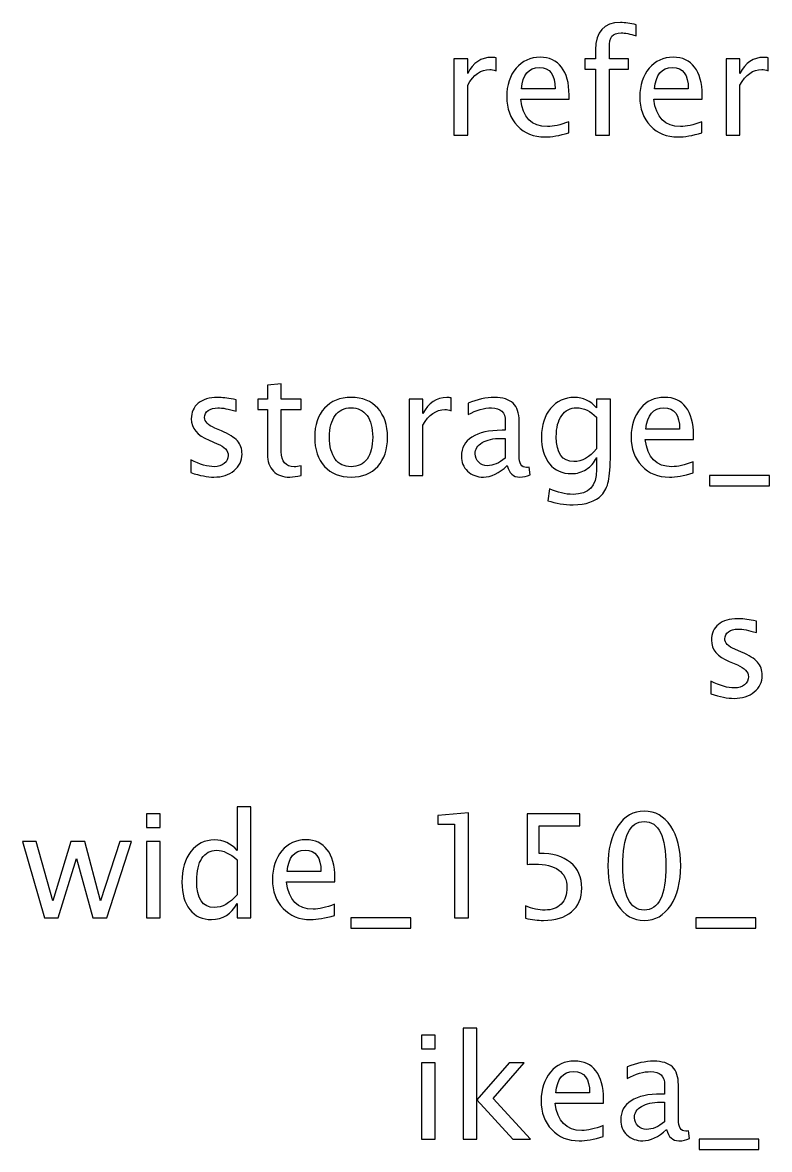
# Model space of a CAD drawing. Header units: centimetres. Extents: x -70 to 51, y -60 to 73.
# Drawn here: x -58.16 to -44.98, y 14.78 to 34.66 of the extents above; entities that cross this region are included whole.
import ezdxf

# ---------------------------------------------------------------- set-up
doc = ezdxf.new("R2010")
doc.units = ezdxf.units.CM
doc.header["$MEASUREMENT"] = 0
doc.layers.add('Layer 1', color=7, linetype='Continuous')

msp = doc.modelspace()

# ---------------------------------------------------------------- linework, layer by layer
at = {"layer": 'Layer 1'}
for points, knots in [([(-48.04799, 32.67044), (-48.04799, 32.67044), (-48.04799, 33.83376), (-48.04799, 33.83376), (-48.04799, 33.83376), (-48.04799, 33.83376), (-48.23891, 33.83376), (-48.23891, 33.83376), (-48.23891, 33.83376), (-48.23891, 33.83376), (-48.23891, 34.01664), (-48.23891, 34.01664), (-48.23891, 34.01664), (-48.23891, 34.01664), (-48.04799, 34.01664), (-48.04799, 34.01664), (-48.04799, 34.01664), (-48.04799, 34.01664), (-48.04799, 34.17793), (-48.04799, 34.17793), (-48.04799, 34.17793), (-48.04799, 34.49882), (-47.90152, 34.65926), (-47.60857, 34.65926), (-47.60857, 34.65926), (-47.52644, 34.65926), (-47.43331, 34.64571), (-47.32917, 34.61862), (-47.32917, 34.61862), (-47.32917, 34.61862), (-47.32917, 34.42304), (-47.32917, 34.42304), (-47.32917, 34.42304), (-47.43966, 34.4586), (-47.52814, 34.47638), (-47.5946, 34.47638), (-47.5946, 34.47638), (-47.67546, 34.47638), (-47.73049, 34.45733), (-47.7597, 34.41881), (-47.7597, 34.41881), (-47.78933, 34.38028), (-47.80415, 34.30874), (-47.80415, 34.20418), (-47.80415, 34.20418), (-47.80415, 34.20418), (-47.80415, 34.01664), (-47.80415, 34.01664), (-47.80415, 34.01664), (-47.80415, 34.01664), (-47.46591, 34.01664), (-47.46591, 34.01664), (-47.46591, 34.01664), (-47.46591, 34.01664), (-47.46591, 33.83376), (-47.46591, 33.83376), (-47.46591, 33.83376), (-47.46591, 33.83376), (-47.80415, 33.83376), (-47.80415, 33.83376), (-47.80415, 33.83376), (-47.80415, 33.83376), (-47.80415, 32.67044), (-47.80415, 32.67044), (-47.80415, 32.67044), (-47.80415, 32.67044), (-48.04799, 32.67044), (-48.04799, 32.67044)], [0, 0, 0, 0, 0.05555556, 0.05555556, 0.05555556, 0.05555556, 0.11111111, 0.11111111, 0.11111111, 0.11111111, 0.16666667, 0.16666667, 0.16666667, 0.16666667, 0.22222222, 0.22222222, 0.22222222, 0.22222222, 0.27777778, 0.27777778, 0.27777778, 0.27777778, 0.33333333, 0.33333333, 0.33333333, 0.33333333, 0.38888889, 0.38888889, 0.38888889, 0.38888889, 0.44444444, 0.44444444, 0.44444444, 0.44444444, 0.5, 0.5, 0.5, 0.5, 0.55555556, 0.55555556, 0.55555556, 0.55555556, 0.61111111, 0.61111111, 0.61111111, 0.61111111, 0.66666667, 0.66666667, 0.66666667, 0.66666667, 0.72222222, 0.72222222, 0.72222222, 0.72222222, 0.77777778, 0.77777778, 0.77777778, 0.77777778, 0.83333333, 0.83333333, 0.83333333, 0.83333333, 0.88888889, 0.88888889, 0.88888889, 0.88888889, 1, 1, 1, 1]), ([(-50.54819, 32.67044), (-50.54819, 32.67044), (-50.54819, 34.01664), (-50.54819, 34.01664), (-50.54819, 34.01664), (-50.54819, 34.01664), (-50.30435, 34.01664), (-50.30435, 34.01664), (-50.30435, 34.01664), (-50.30435, 34.01664), (-50.30435, 33.76222), (-50.30435, 33.76222), (-50.30435, 33.76222), (-50.20741, 33.9506), (-50.06686, 34.04458), (-49.88229, 34.04458), (-49.88229, 34.04458), (-49.85731, 34.04458), (-49.83106, 34.04246), (-49.80397, 34.03823), (-49.80397, 34.03823), (-49.80397, 34.03823), (-49.80397, 33.81005), (-49.80397, 33.81005), (-49.80397, 33.81005), (-49.8463, 33.82402), (-49.88356, 33.83122), (-49.91573, 33.83122), (-49.91573, 33.83122), (-50.07067, 33.83122), (-50.20021, 33.73978), (-50.30435, 33.55648), (-50.30435, 33.55648), (-50.30435, 33.55648), (-50.30435, 32.67044), (-50.30435, 32.67044), (-50.30435, 32.67044), (-50.30435, 32.67044), (-50.54819, 32.67044), (-50.54819, 32.67044)], [0, 0, 0, 0, 0.09090909, 0.09090909, 0.09090909, 0.09090909, 0.18181818, 0.18181818, 0.18181818, 0.18181818, 0.27272727, 0.27272727, 0.27272727, 0.27272727, 0.36363636, 0.36363636, 0.36363636, 0.36363636, 0.45454545, 0.45454545, 0.45454545, 0.45454545, 0.54545455, 0.54545455, 0.54545455, 0.54545455, 0.63636364, 0.63636364, 0.63636364, 0.63636364, 0.72727273, 0.72727273, 0.72727273, 0.72727273, 0.81818182, 0.81818182, 0.81818182, 0.81818182, 1, 1, 1, 1]), ([(-48.52085, 32.71362), (-48.68468, 32.66451), (-48.8248, 32.63996), (-48.94164, 32.63996), (-48.94164, 32.63996), (-49.14103, 32.63996), (-49.30317, 32.706), (-49.42805, 32.83766), (-49.42805, 32.83766), (-49.55294, 32.96931), (-49.61559, 33.13992), (-49.61559, 33.34989), (-49.61559, 33.34989), (-49.61559, 33.55351), (-49.56056, 33.72073), (-49.45007, 33.85154), (-49.45007, 33.85154), (-49.33958, 33.98193), (-49.19818, 34.04712), (-49.02589, 34.04712), (-49.02589, 34.04712), (-48.8629, 34.04712), (-48.73675, 33.98912), (-48.64785, 33.87313), (-48.64785, 33.87313), (-48.55895, 33.75714), (-48.5145, 33.59288), (-48.5145, 33.37995), (-48.5145, 33.37995), (-48.5145, 33.37995), (-48.51577, 33.30544), (-48.51577, 33.30544), (-48.51577, 33.30544), (-48.51577, 33.30544), (-49.36667, 33.30544), (-49.36667, 33.30544), (-49.36667, 33.30544), (-49.33111, 32.98371), (-49.17405, 32.82284), (-48.89592, 32.82284), (-48.89592, 32.82284), (-48.7939, 32.82284), (-48.66902, 32.85163), (-48.52085, 32.9092), (-48.52085, 32.9092), (-48.52085, 32.9092), (-48.52085, 32.71362), (-48.52085, 32.71362)], [0, 0, 0, 0, 0.07692308, 0.07692308, 0.07692308, 0.07692308, 0.15384615, 0.15384615, 0.15384615, 0.15384615, 0.23076923, 0.23076923, 0.23076923, 0.23076923, 0.30769231, 0.30769231, 0.30769231, 0.30769231, 0.38461538, 0.38461538, 0.38461538, 0.38461538, 0.46153846, 0.46153846, 0.46153846, 0.46153846, 0.53846154, 0.53846154, 0.53846154, 0.53846154, 0.61538462, 0.61538462, 0.61538462, 0.61538462, 0.69230769, 0.69230769, 0.69230769, 0.69230769, 0.76923077, 0.76923077, 0.76923077, 0.76923077, 0.84615385, 0.84615385, 0.84615385, 0.84615385, 1, 1, 1, 1]), ([(-46.17178, 32.71362), (-46.33561, 32.66451), (-46.47573, 32.63996), (-46.59257, 32.63996), (-46.59257, 32.63996), (-46.79196, 32.63996), (-46.9541, 32.706), (-47.07898, 32.83766), (-47.07898, 32.83766), (-47.20387, 32.96931), (-47.26652, 33.13992), (-47.26652, 33.34989), (-47.26652, 33.34989), (-47.26652, 33.55351), (-47.21149, 33.72073), (-47.101, 33.85154), (-47.101, 33.85154), (-46.99051, 33.98193), (-46.84911, 34.04712), (-46.67682, 34.04712), (-46.67682, 34.04712), (-46.51383, 34.04712), (-46.38768, 33.98912), (-46.29878, 33.87313), (-46.29878, 33.87313), (-46.20988, 33.75714), (-46.16543, 33.59288), (-46.16543, 33.37995), (-46.16543, 33.37995), (-46.16543, 33.37995), (-46.1667, 33.30544), (-46.1667, 33.30544), (-46.1667, 33.30544), (-46.1667, 33.30544), (-47.0176, 33.30544), (-47.0176, 33.30544), (-47.0176, 33.30544), (-46.98204, 32.98371), (-46.82498, 32.82284), (-46.54685, 32.82284), (-46.54685, 32.82284), (-46.44483, 32.82284), (-46.31995, 32.85163), (-46.17178, 32.9092), (-46.17178, 32.9092), (-46.17178, 32.9092), (-46.17178, 32.71362), (-46.17178, 32.71362)], [0, 0, 0, 0, 0.07692308, 0.07692308, 0.07692308, 0.07692308, 0.15384615, 0.15384615, 0.15384615, 0.15384615, 0.23076923, 0.23076923, 0.23076923, 0.23076923, 0.30769231, 0.30769231, 0.30769231, 0.30769231, 0.38461538, 0.38461538, 0.38461538, 0.38461538, 0.46153846, 0.46153846, 0.46153846, 0.46153846, 0.53846154, 0.53846154, 0.53846154, 0.53846154, 0.61538462, 0.61538462, 0.61538462, 0.61538462, 0.69230769, 0.69230769, 0.69230769, 0.69230769, 0.76923077, 0.76923077, 0.76923077, 0.76923077, 0.84615385, 0.84615385, 0.84615385, 0.84615385, 1, 1, 1, 1]), ([(-45.74464, 32.67044), (-45.74464, 32.67044), (-45.74464, 34.01664), (-45.74464, 34.01664), (-45.74464, 34.01664), (-45.74464, 34.01664), (-45.5008, 34.01664), (-45.5008, 34.01664), (-45.5008, 34.01664), (-45.5008, 34.01664), (-45.5008, 33.76222), (-45.5008, 33.76222), (-45.5008, 33.76222), (-45.40386, 33.9506), (-45.26331, 34.04458), (-45.07874, 34.04458), (-45.07874, 34.04458), (-45.05376, 34.04458), (-45.02751, 34.04246), (-45.00042, 34.03823), (-45.00042, 34.03823), (-45.00042, 34.03823), (-45.00042, 33.81005), (-45.00042, 33.81005), (-45.00042, 33.81005), (-45.04275, 33.82402), (-45.08001, 33.83122), (-45.11218, 33.83122), (-45.11218, 33.83122), (-45.26712, 33.83122), (-45.39666, 33.73978), (-45.5008, 33.55648), (-45.5008, 33.55648), (-45.5008, 33.55648), (-45.5008, 32.67044), (-45.5008, 32.67044), (-45.5008, 32.67044), (-45.5008, 32.67044), (-45.74464, 32.67044), (-45.74464, 32.67044)], [0, 0, 0, 0, 0.09090909, 0.09090909, 0.09090909, 0.09090909, 0.18181818, 0.18181818, 0.18181818, 0.18181818, 0.27272727, 0.27272727, 0.27272727, 0.27272727, 0.36363636, 0.36363636, 0.36363636, 0.36363636, 0.45454545, 0.45454545, 0.45454545, 0.45454545, 0.54545455, 0.54545455, 0.54545455, 0.54545455, 0.63636364, 0.63636364, 0.63636364, 0.63636364, 0.72727273, 0.72727273, 0.72727273, 0.72727273, 0.81818182, 0.81818182, 0.81818182, 0.81818182, 1, 1, 1, 1]), ([(-49.35397, 33.48832), (-49.35397, 33.48832), (-48.75961, 33.48832), (-48.75961, 33.48832), (-48.75961, 33.48832), (-48.75961, 33.73893), (-48.85317, 33.86424), (-49.03986, 33.86424), (-49.03986, 33.86424), (-49.22782, 33.86424), (-49.33238, 33.73893), (-49.35397, 33.48832)], [0, 0, 0, 0, 0.25, 0.25, 0.25, 0.25, 0.5, 0.5, 0.5, 0.5, 1, 1, 1, 1]), ([(-47.0049, 33.48832), (-47.0049, 33.48832), (-46.41054, 33.48832), (-46.41054, 33.48832), (-46.41054, 33.48832), (-46.41054, 33.73893), (-46.5041, 33.86424), (-46.69079, 33.86424), (-46.69079, 33.86424), (-46.87875, 33.86424), (-46.98331, 33.73893), (-47.0049, 33.48832)], [0, 0, 0, 0, 0.25, 0.25, 0.25, 0.25, 0.5, 0.5, 0.5, 0.5, 1, 1, 1, 1]), ([(-53.24614, 26.67086), (-53.32149, 26.65012), (-53.38711, 26.63996), (-53.44257, 26.63996), (-53.44257, 26.63996), (-53.56703, 26.63996), (-53.66397, 26.67552), (-53.7334, 26.74664), (-53.7334, 26.74664), (-53.80325, 26.81776), (-53.83796, 26.9164), (-53.83796, 27.04297), (-53.83796, 27.04297), (-53.83796, 27.04297), (-53.83796, 27.83376), (-53.83796, 27.83376), (-53.83796, 27.83376), (-53.83796, 27.83376), (-54.00645, 27.83376), (-54.00645, 27.83376), (-54.00645, 27.83376), (-54.00645, 27.83376), (-54.00645, 28.01664), (-54.00645, 28.01664), (-54.00645, 28.01664), (-54.00645, 28.01664), (-53.83796, 28.01664), (-53.83796, 28.01664), (-53.83796, 28.01664), (-53.83796, 28.01664), (-53.83796, 28.26006), (-53.83796, 28.26006), (-53.83796, 28.26006), (-53.83796, 28.26006), (-53.59412, 28.28334), (-53.59412, 28.28334), (-53.59412, 28.28334), (-53.59412, 28.28334), (-53.59412, 28.01664), (-53.59412, 28.01664), (-53.59412, 28.01664), (-53.59412, 28.01664), (-53.24106, 28.01664), (-53.24106, 28.01664), (-53.24106, 28.01664), (-53.24106, 28.01664), (-53.24106, 27.83376), (-53.24106, 27.83376), (-53.24106, 27.83376), (-53.24106, 27.83376), (-53.59412, 27.83376), (-53.59412, 27.83376), (-53.59412, 27.83376), (-53.59412, 27.83376), (-53.59412, 27.087), (-53.59412, 27.087), (-53.59412, 27.087), (-53.59412, 26.91089), (-53.5175, 26.82284), (-53.36467, 26.82284), (-53.36467, 26.82284), (-53.33208, 26.82284), (-53.29271, 26.82834), (-53.24614, 26.83893), (-53.24614, 26.83893), (-53.24614, 26.83893), (-53.24614, 26.67086), (-53.24614, 26.67086)], [0, 0, 0, 0, 0.05555556, 0.05555556, 0.05555556, 0.05555556, 0.11111111, 0.11111111, 0.11111111, 0.11111111, 0.16666667, 0.16666667, 0.16666667, 0.16666667, 0.22222222, 0.22222222, 0.22222222, 0.22222222, 0.27777778, 0.27777778, 0.27777778, 0.27777778, 0.33333333, 0.33333333, 0.33333333, 0.33333333, 0.38888889, 0.38888889, 0.38888889, 0.38888889, 0.44444444, 0.44444444, 0.44444444, 0.44444444, 0.5, 0.5, 0.5, 0.5, 0.55555556, 0.55555556, 0.55555556, 0.55555556, 0.61111111, 0.61111111, 0.61111111, 0.61111111, 0.66666667, 0.66666667, 0.66666667, 0.66666667, 0.72222222, 0.72222222, 0.72222222, 0.72222222, 0.77777778, 0.77777778, 0.77777778, 0.77777778, 0.83333333, 0.83333333, 0.83333333, 0.83333333, 0.88888889, 0.88888889, 0.88888889, 0.88888889, 1, 1, 1, 1]), ([(-55.19136, 26.7187), (-55.19136, 26.7187), (-55.19136, 26.94222), (-55.19136, 26.94222), (-55.19136, 26.94222), (-55.03176, 26.86263), (-54.89333, 26.82284), (-54.77522, 26.82284), (-54.77522, 26.82284), (-54.70495, 26.82284), (-54.64653, 26.84189), (-54.60039, 26.87999), (-54.60039, 26.87999), (-54.55424, 26.91767), (-54.53096, 26.96508), (-54.53096, 27.02223), (-54.53096, 27.02223), (-54.53096, 27.10563), (-54.59573, 27.17463), (-54.72527, 27.22924), (-54.72527, 27.22924), (-54.72527, 27.22924), (-54.86793, 27.28978), (-54.86793, 27.28978), (-54.86793, 27.28978), (-55.07833, 27.37698), (-55.18374, 27.50314), (-55.18374, 27.66697), (-55.18374, 27.66697), (-55.18374, 27.78423), (-55.14225, 27.87652), (-55.05928, 27.94383), (-55.05928, 27.94383), (-54.97631, 28.01114), (-54.86243, 28.04458), (-54.71807, 28.04458), (-54.71807, 28.04458), (-54.64314, 28.04458), (-54.55001, 28.03442), (-54.43952, 28.01368), (-54.43952, 28.01368), (-54.43952, 28.01368), (-54.38872, 28.00394), (-54.38872, 28.00394), (-54.38872, 28.00394), (-54.38872, 28.00394), (-54.38872, 27.80074), (-54.38872, 27.80074), (-54.38872, 27.80074), (-54.52461, 27.84138), (-54.63298, 27.8617), (-54.71384, 27.8617), (-54.71384, 27.8617), (-54.78496, 27.8617), (-54.84126, 27.84604), (-54.88402, 27.81513), (-54.88402, 27.81513), (-54.92635, 27.78423), (-54.94752, 27.74274), (-54.94752, 27.69067), (-54.94752, 27.69067), (-54.94752, 27.61744), (-54.88825, 27.55521), (-54.7693, 27.50483), (-54.7693, 27.50483), (-54.7693, 27.50483), (-54.65203, 27.4553), (-54.65203, 27.4553), (-54.65203, 27.4553), (-54.51911, 27.39942), (-54.42513, 27.34015), (-54.37009, 27.27792), (-54.37009, 27.27792), (-54.31464, 27.21569), (-54.28712, 27.1378), (-54.28712, 27.04467), (-54.28712, 27.04467), (-54.28712, 26.92656), (-54.33369, 26.82961), (-54.42724, 26.75384), (-54.42724, 26.75384), (-54.52038, 26.67806), (-54.63976, 26.63996), (-54.78496, 26.63996), (-54.78496, 26.63996), (-54.89672, 26.63996), (-55.03176, 26.66621), (-55.19136, 26.7187)], [0, 0, 0, 0, 0.04347826, 0.04347826, 0.04347826, 0.04347826, 0.08695652, 0.08695652, 0.08695652, 0.08695652, 0.13043478, 0.13043478, 0.13043478, 0.13043478, 0.17391304, 0.17391304, 0.17391304, 0.17391304, 0.2173913, 0.2173913, 0.2173913, 0.2173913, 0.26086957, 0.26086957, 0.26086957, 0.26086957, 0.30434783, 0.30434783, 0.30434783, 0.30434783, 0.34782609, 0.34782609, 0.34782609, 0.34782609, 0.39130435, 0.39130435, 0.39130435, 0.39130435, 0.43478261, 0.43478261, 0.43478261, 0.43478261, 0.47826087, 0.47826087, 0.47826087, 0.47826087, 0.52173913, 0.52173913, 0.52173913, 0.52173913, 0.56521739, 0.56521739, 0.56521739, 0.56521739, 0.60869565, 0.60869565, 0.60869565, 0.60869565, 0.65217391, 0.65217391, 0.65217391, 0.65217391, 0.69565217, 0.69565217, 0.69565217, 0.69565217, 0.73913043, 0.73913043, 0.73913043, 0.73913043, 0.7826087, 0.7826087, 0.7826087, 0.7826087, 0.82608696, 0.82608696, 0.82608696, 0.82608696, 0.86956522, 0.86956522, 0.86956522, 0.86956522, 0.91304348, 0.91304348, 0.91304348, 0.91304348, 1, 1, 1, 1]), ([(-52.36222, 26.63996), (-52.55992, 26.63996), (-52.71655, 26.70304), (-52.8317, 26.82919), (-52.8317, 26.82919), (-52.94727, 26.95534), (-53.00484, 27.12679), (-53.00484, 27.34312), (-53.00484, 27.34312), (-53.00484, 27.55902), (-52.94727, 27.73004), (-52.8317, 27.85577), (-52.8317, 27.85577), (-52.71655, 27.9815), (-52.55992, 28.04458), (-52.36222, 28.04458), (-52.36222, 28.04458), (-52.16452, 28.04458), (-52.00789, 27.9815), (-51.89274, 27.85577), (-51.89274, 27.85577), (-51.77717, 27.73004), (-51.7196, 27.55902), (-51.7196, 27.34312), (-51.7196, 27.34312), (-51.7196, 27.12679), (-51.77717, 26.95534), (-51.89274, 26.82919), (-51.89274, 26.82919), (-52.00789, 26.70304), (-52.16452, 26.63996), (-52.36222, 26.63996)], [0, 0, 0, 0, 0.11111111, 0.11111111, 0.11111111, 0.11111111, 0.22222222, 0.22222222, 0.22222222, 0.22222222, 0.33333333, 0.33333333, 0.33333333, 0.33333333, 0.44444444, 0.44444444, 0.44444444, 0.44444444, 0.55555556, 0.55555556, 0.55555556, 0.55555556, 0.66666667, 0.66666667, 0.66666667, 0.66666667, 0.77777778, 0.77777778, 0.77777778, 0.77777778, 1, 1, 1, 1]), ([(-51.33775, 26.67044), (-51.33775, 26.67044), (-51.33775, 28.01664), (-51.33775, 28.01664), (-51.33775, 28.01664), (-51.33775, 28.01664), (-51.09391, 28.01664), (-51.09391, 28.01664), (-51.09391, 28.01664), (-51.09391, 28.01664), (-51.09391, 27.76222), (-51.09391, 27.76222), (-51.09391, 27.76222), (-50.99697, 27.9506), (-50.85642, 28.04458), (-50.67185, 28.04458), (-50.67185, 28.04458), (-50.64687, 28.04458), (-50.62062, 28.04246), (-50.59353, 28.03823), (-50.59353, 28.03823), (-50.59353, 28.03823), (-50.59353, 27.81005), (-50.59353, 27.81005), (-50.59353, 27.81005), (-50.63586, 27.82402), (-50.67312, 27.83122), (-50.70529, 27.83122), (-50.70529, 27.83122), (-50.86023, 27.83122), (-50.98977, 27.73978), (-51.09391, 27.55648), (-51.09391, 27.55648), (-51.09391, 27.55648), (-51.09391, 26.67044), (-51.09391, 26.67044), (-51.09391, 26.67044), (-51.09391, 26.67044), (-51.33775, 26.67044), (-51.33775, 26.67044)], [0, 0, 0, 0, 0.09090909, 0.09090909, 0.09090909, 0.09090909, 0.18181818, 0.18181818, 0.18181818, 0.18181818, 0.27272727, 0.27272727, 0.27272727, 0.27272727, 0.36363636, 0.36363636, 0.36363636, 0.36363636, 0.45454545, 0.45454545, 0.45454545, 0.45454545, 0.54545455, 0.54545455, 0.54545455, 0.54545455, 0.63636364, 0.63636364, 0.63636364, 0.63636364, 0.72727273, 0.72727273, 0.72727273, 0.72727273, 0.81818182, 0.81818182, 0.81818182, 0.81818182, 1, 1, 1, 1]), ([(-49.60463, 26.84189), (-49.7511, 26.70727), (-49.89207, 26.63996), (-50.02754, 26.63996), (-50.02754, 26.63996), (-50.13887, 26.63996), (-50.23158, 26.67467), (-50.30482, 26.74452), (-50.30482, 26.74452), (-50.37848, 26.81437), (-50.41531, 26.90243), (-50.41531, 27.00868), (-50.41531, 27.00868), (-50.41531, 27.15558), (-50.3535, 27.26861), (-50.22989, 27.34735), (-50.22989, 27.34735), (-50.10628, 27.42609), (-49.9289, 27.46546), (-49.69776, 27.46546), (-49.69776, 27.46546), (-49.69776, 27.46546), (-49.64061, 27.46546), (-49.64061, 27.46546), (-49.64061, 27.46546), (-49.64061, 27.46546), (-49.64061, 27.6276), (-49.64061, 27.6276), (-49.64061, 27.6276), (-49.64061, 27.78381), (-49.72189, 27.8617), (-49.88487, 27.8617), (-49.88487, 27.8617), (-50.01103, 27.8617), (-50.14903, 27.82191), (-50.29847, 27.74232), (-50.29847, 27.74232), (-50.29847, 27.74232), (-50.29847, 27.94298), (-50.29847, 27.94298), (-50.29847, 27.94298), (-50.13422, 28.01071), (-49.97928, 28.04458), (-49.83407, 28.04458), (-49.83407, 28.04458), (-49.68464, 28.04458), (-49.57415, 28.01071), (-49.50345, 27.94256), (-49.50345, 27.94256), (-49.43233, 27.8744), (-49.39677, 27.76941), (-49.39677, 27.6276), (-49.39677, 27.6276), (-49.39677, 27.6276), (-49.39677, 27.01927), (-49.39677, 27.01927), (-49.39677, 27.01927), (-49.39677, 26.87999), (-49.35401, 26.81014), (-49.26808, 26.81014), (-49.26808, 26.81014), (-49.25749, 26.81014), (-49.24183, 26.81183), (-49.22109, 26.81522), (-49.22109, 26.81522), (-49.22109, 26.81522), (-49.20373, 26.67975), (-49.20373, 26.67975), (-49.20373, 26.67975), (-49.25919, 26.65308), (-49.32015, 26.63996), (-49.38703, 26.63996), (-49.38703, 26.63996), (-49.50091, 26.63996), (-49.5733, 26.70727), (-49.60463, 26.84189)], [0, 0, 0, 0, 0.05, 0.05, 0.05, 0.05, 0.1, 0.1, 0.1, 0.1, 0.15, 0.15, 0.15, 0.15, 0.2, 0.2, 0.2, 0.2, 0.25, 0.25, 0.25, 0.25, 0.3, 0.3, 0.3, 0.3, 0.35, 0.35, 0.35, 0.35, 0.4, 0.4, 0.4, 0.4, 0.45, 0.45, 0.45, 0.45, 0.5, 0.5, 0.5, 0.5, 0.55, 0.55, 0.55, 0.55, 0.6, 0.6, 0.6, 0.6, 0.65, 0.65, 0.65, 0.65, 0.7, 0.7, 0.7, 0.7, 0.75, 0.75, 0.75, 0.75, 0.8, 0.8, 0.8, 0.8, 0.85, 0.85, 0.85, 0.85, 0.9, 0.9, 0.9, 0.9, 1, 1, 1, 1]), ([(-48.89089, 26.2234), (-48.89089, 26.2234), (-48.8621, 26.43422), (-48.8621, 26.43422), (-48.8621, 26.43422), (-48.72071, 26.36818), (-48.58059, 26.33516), (-48.44216, 26.33516), (-48.44216, 26.33516), (-48.16741, 26.33516), (-48.02983, 26.48079), (-48.02983, 26.77162), (-48.02983, 26.77162), (-48.02983, 26.77162), (-48.02983, 26.98328), (-48.02983, 26.98328), (-48.02983, 26.98328), (-48.07216, 26.89396), (-48.13228, 26.82496), (-48.21059, 26.77543), (-48.21059, 26.77543), (-48.28891, 26.7259), (-48.37612, 26.70092), (-48.47221, 26.70092), (-48.47221, 26.70092), (-48.6352, 26.70092), (-48.76431, 26.75934), (-48.85956, 26.87618), (-48.85956, 26.87618), (-48.95481, 26.99302), (-49.00265, 27.15135), (-49.00265, 27.35116), (-49.00265, 27.35116), (-49.00265, 27.55563), (-48.94846, 27.72242), (-48.84009, 27.85154), (-48.84009, 27.85154), (-48.73129, 27.98023), (-48.59117, 28.04458), (-48.41887, 28.04458), (-48.41887, 28.04458), (-48.26817, 28.04458), (-48.1382, 27.98362), (-48.02983, 27.86128), (-48.02983, 27.86128), (-48.02983, 27.86128), (-48.02983, 28.01664), (-48.02983, 28.01664), (-48.02983, 28.01664), (-48.02983, 28.01664), (-47.78599, 28.01664), (-47.78599, 28.01664), (-47.78599, 28.01664), (-47.78599, 28.01664), (-47.78599, 27.03789), (-47.78599, 27.03789), (-47.78599, 27.03789), (-47.78599, 26.8275), (-47.797, 26.67171), (-47.81901, 26.57053), (-47.81901, 26.57053), (-47.8406, 26.46936), (-47.88209, 26.38638), (-47.9422, 26.32204), (-47.9422, 26.32204), (-48.04888, 26.20901), (-48.21567, 26.15228), (-48.44216, 26.15228), (-48.44216, 26.15228), (-48.59752, 26.15228), (-48.74696, 26.17599), (-48.89089, 26.2234)], [0, 0, 0, 0, 0.05263158, 0.05263158, 0.05263158, 0.05263158, 0.10526316, 0.10526316, 0.10526316, 0.10526316, 0.15789474, 0.15789474, 0.15789474, 0.15789474, 0.21052632, 0.21052632, 0.21052632, 0.21052632, 0.26315789, 0.26315789, 0.26315789, 0.26315789, 0.31578947, 0.31578947, 0.31578947, 0.31578947, 0.36842105, 0.36842105, 0.36842105, 0.36842105, 0.42105263, 0.42105263, 0.42105263, 0.42105263, 0.47368421, 0.47368421, 0.47368421, 0.47368421, 0.52631579, 0.52631579, 0.52631579, 0.52631579, 0.57894737, 0.57894737, 0.57894737, 0.57894737, 0.63157895, 0.63157895, 0.63157895, 0.63157895, 0.68421053, 0.68421053, 0.68421053, 0.68421053, 0.73684211, 0.73684211, 0.73684211, 0.73684211, 0.78947368, 0.78947368, 0.78947368, 0.78947368, 0.84210526, 0.84210526, 0.84210526, 0.84210526, 0.89473684, 0.89473684, 0.89473684, 0.89473684, 1, 1, 1, 1]), ([(-46.32422, 26.71362), (-46.48805, 26.66451), (-46.62817, 26.63996), (-46.74501, 26.63996), (-46.74501, 26.63996), (-46.9444, 26.63996), (-47.10654, 26.706), (-47.23142, 26.83766), (-47.23142, 26.83766), (-47.35631, 26.96931), (-47.41896, 27.13992), (-47.41896, 27.34989), (-47.41896, 27.34989), (-47.41896, 27.55351), (-47.36393, 27.72073), (-47.25344, 27.85154), (-47.25344, 27.85154), (-47.14295, 27.98193), (-47.00155, 28.04712), (-46.82926, 28.04712), (-46.82926, 28.04712), (-46.66627, 28.04712), (-46.54012, 27.98912), (-46.45122, 27.87313), (-46.45122, 27.87313), (-46.36232, 27.75714), (-46.31787, 27.59288), (-46.31787, 27.37995), (-46.31787, 27.37995), (-46.31787, 27.37995), (-46.31914, 27.30544), (-46.31914, 27.30544), (-46.31914, 27.30544), (-46.31914, 27.30544), (-47.17004, 27.30544), (-47.17004, 27.30544), (-47.17004, 27.30544), (-47.13448, 26.98371), (-46.97742, 26.82284), (-46.69929, 26.82284), (-46.69929, 26.82284), (-46.59727, 26.82284), (-46.47239, 26.85163), (-46.32422, 26.9092), (-46.32422, 26.9092), (-46.32422, 26.9092), (-46.32422, 26.71362), (-46.32422, 26.71362)], [0, 0, 0, 0, 0.07692308, 0.07692308, 0.07692308, 0.07692308, 0.15384615, 0.15384615, 0.15384615, 0.15384615, 0.23076923, 0.23076923, 0.23076923, 0.23076923, 0.30769231, 0.30769231, 0.30769231, 0.30769231, 0.38461538, 0.38461538, 0.38461538, 0.38461538, 0.46153846, 0.46153846, 0.46153846, 0.46153846, 0.53846154, 0.53846154, 0.53846154, 0.53846154, 0.61538462, 0.61538462, 0.61538462, 0.61538462, 0.69230769, 0.69230769, 0.69230769, 0.69230769, 0.76923077, 0.76923077, 0.76923077, 0.76923077, 0.84615385, 0.84615385, 0.84615385, 0.84615385, 1, 1, 1, 1]), ([(-52.36264, 26.82284), (-52.24199, 26.82284), (-52.14801, 26.86814), (-52.08113, 26.95915), (-52.08113, 26.95915), (-52.01466, 27.04975), (-51.98122, 27.17802), (-51.98122, 27.34312), (-51.98122, 27.34312), (-51.98122, 27.50779), (-52.01466, 27.63564), (-52.08113, 27.72623), (-52.08113, 27.72623), (-52.14801, 27.8164), (-52.24199, 27.8617), (-52.36264, 27.8617), (-52.36264, 27.8617), (-52.48372, 27.8617), (-52.5777, 27.8164), (-52.64374, 27.72623), (-52.64374, 27.72623), (-52.7102, 27.63564), (-52.74322, 27.50779), (-52.74322, 27.34312), (-52.74322, 27.34312), (-52.74322, 27.17802), (-52.7102, 27.04975), (-52.64374, 26.95915), (-52.64374, 26.95915), (-52.5777, 26.86814), (-52.48372, 26.82284), (-52.36264, 26.82284)], [0, 0, 0, 0, 0.11111111, 0.11111111, 0.11111111, 0.11111111, 0.22222222, 0.22222222, 0.22222222, 0.22222222, 0.33333333, 0.33333333, 0.33333333, 0.33333333, 0.44444444, 0.44444444, 0.44444444, 0.44444444, 0.55555556, 0.55555556, 0.55555556, 0.55555556, 0.66666667, 0.66666667, 0.66666667, 0.66666667, 0.77777778, 0.77777778, 0.77777778, 0.77777778, 1, 1, 1, 1]), ([(-48.02983, 27.13611), (-48.02983, 27.13611), (-48.02983, 27.69448), (-48.02983, 27.69448), (-48.02983, 27.69448), (-48.13736, 27.80582), (-48.25462, 27.8617), (-48.3812, 27.8617), (-48.3812, 27.8617), (-48.4938, 27.8617), (-48.58186, 27.81683), (-48.64536, 27.72666), (-48.64536, 27.72666), (-48.70928, 27.63691), (-48.74103, 27.51203), (-48.74103, 27.35285), (-48.74103, 27.35285), (-48.74103, 27.06033), (-48.63731, 26.91428), (-48.42946, 26.91428), (-48.42946, 26.91428), (-48.28806, 26.91428), (-48.15471, 26.98836), (-48.02983, 27.13611)], [0, 0, 0, 0, 0.14285714, 0.14285714, 0.14285714, 0.14285714, 0.28571429, 0.28571429, 0.28571429, 0.28571429, 0.42857143, 0.42857143, 0.42857143, 0.42857143, 0.57142857, 0.57142857, 0.57142857, 0.57142857, 0.71428571, 0.71428571, 0.71428571, 0.71428571, 1, 1, 1, 1]), ([(-47.15734, 27.48832), (-47.15734, 27.48832), (-46.56298, 27.48832), (-46.56298, 27.48832), (-46.56298, 27.48832), (-46.56298, 27.73893), (-46.65654, 27.86424), (-46.84323, 27.86424), (-46.84323, 27.86424), (-47.03119, 27.86424), (-47.13575, 27.73893), (-47.15734, 27.48832)], [0, 0, 0, 0, 0.25, 0.25, 0.25, 0.25, 0.5, 0.5, 0.5, 0.5, 1, 1, 1, 1]), ([(-49.64061, 26.97482), (-49.64061, 26.97482), (-49.64061, 27.32068), (-49.64061, 27.32068), (-49.64061, 27.32068), (-49.64061, 27.32068), (-49.71893, 27.32322), (-49.71893, 27.32322), (-49.71893, 27.32322), (-49.85439, 27.32322), (-49.96361, 27.29824), (-50.04701, 27.24829), (-50.04701, 27.24829), (-50.12998, 27.19791), (-50.17147, 27.13145), (-50.17147, 27.04848), (-50.17147, 27.04848), (-50.17147, 26.99048), (-50.15073, 26.94137), (-50.10966, 26.90116), (-50.10966, 26.90116), (-50.06818, 26.86094), (-50.0178, 26.84062), (-49.95811, 26.84062), (-49.95811, 26.84062), (-49.85651, 26.84062), (-49.75068, 26.88549), (-49.64061, 26.97482)], [0, 0, 0, 0, 0.125, 0.125, 0.125, 0.125, 0.25, 0.25, 0.25, 0.25, 0.375, 0.375, 0.375, 0.375, 0.5, 0.5, 0.5, 0.5, 0.625, 0.625, 0.625, 0.625, 0.75, 0.75, 0.75, 0.75, 1, 1, 1, 1]), ([(-46.03424, 26.48756), (-46.03424, 26.48756), (-46.03424, 26.67044), (-46.03424, 26.67044), (-46.03424, 26.67044), (-46.03424, 26.67044), (-44.9776, 26.67044), (-44.9776, 26.67044), (-44.9776, 26.67044), (-44.9776, 26.67044), (-44.9776, 26.48756), (-44.9776, 26.48756), (-44.9776, 26.48756), (-44.9776, 26.48756), (-46.03424, 26.48756), (-46.03424, 26.48756)], [0, 0, 0, 0, 0.2, 0.2, 0.2, 0.2, 0.4, 0.4, 0.4, 0.4, 0.6, 0.6, 0.6, 0.6, 1, 1, 1, 1]), ([(-46.01011, 22.81557), (-46.01011, 22.81557), (-46.01011, 23.03909), (-46.01011, 23.03909), (-46.01011, 23.03909), (-45.85051, 22.9595), (-45.71208, 22.91971), (-45.59397, 22.91971), (-45.59397, 22.91971), (-45.5237, 22.91971), (-45.46528, 22.93876), (-45.41914, 22.97686), (-45.41914, 22.97686), (-45.37299, 23.01454), (-45.34971, 23.06195), (-45.34971, 23.1191), (-45.34971, 23.1191), (-45.34971, 23.2025), (-45.41448, 23.2715), (-45.54402, 23.32611), (-45.54402, 23.32611), (-45.54402, 23.32611), (-45.68668, 23.38665), (-45.68668, 23.38665), (-45.68668, 23.38665), (-45.89708, 23.47385), (-46.00249, 23.60001), (-46.00249, 23.76384), (-46.00249, 23.76384), (-46.00249, 23.8811), (-45.961, 23.97339), (-45.87803, 24.0407), (-45.87803, 24.0407), (-45.79506, 24.10801), (-45.68118, 24.14145), (-45.53682, 24.14145), (-45.53682, 24.14145), (-45.46189, 24.14145), (-45.36876, 24.13129), (-45.25827, 24.11055), (-45.25827, 24.11055), (-45.25827, 24.11055), (-45.20747, 24.10081), (-45.20747, 24.10081), (-45.20747, 24.10081), (-45.20747, 24.10081), (-45.20747, 23.89761), (-45.20747, 23.89761), (-45.20747, 23.89761), (-45.34336, 23.93825), (-45.45173, 23.95857), (-45.53259, 23.95857), (-45.53259, 23.95857), (-45.60371, 23.95857), (-45.66001, 23.94291), (-45.70277, 23.912), (-45.70277, 23.912), (-45.7451, 23.8811), (-45.76627, 23.83961), (-45.76627, 23.78754), (-45.76627, 23.78754), (-45.76627, 23.71431), (-45.707, 23.65208), (-45.58805, 23.6017), (-45.58805, 23.6017), (-45.58805, 23.6017), (-45.47078, 23.55217), (-45.47078, 23.55217), (-45.47078, 23.55217), (-45.33786, 23.49629), (-45.24388, 23.43702), (-45.18884, 23.37479), (-45.18884, 23.37479), (-45.13339, 23.31256), (-45.10587, 23.23467), (-45.10587, 23.14154), (-45.10587, 23.14154), (-45.10587, 23.02343), (-45.15244, 22.92648), (-45.24599, 22.85071), (-45.24599, 22.85071), (-45.33913, 22.77493), (-45.45851, 22.73683), (-45.60371, 22.73683), (-45.60371, 22.73683), (-45.71547, 22.73683), (-45.85051, 22.76308), (-46.01011, 22.81557)], [0, 0, 0, 0, 0.04347826, 0.04347826, 0.04347826, 0.04347826, 0.08695652, 0.08695652, 0.08695652, 0.08695652, 0.13043478, 0.13043478, 0.13043478, 0.13043478, 0.17391304, 0.17391304, 0.17391304, 0.17391304, 0.2173913, 0.2173913, 0.2173913, 0.2173913, 0.26086957, 0.26086957, 0.26086957, 0.26086957, 0.30434783, 0.30434783, 0.30434783, 0.30434783, 0.34782609, 0.34782609, 0.34782609, 0.34782609, 0.39130435, 0.39130435, 0.39130435, 0.39130435, 0.43478261, 0.43478261, 0.43478261, 0.43478261, 0.47826087, 0.47826087, 0.47826087, 0.47826087, 0.52173913, 0.52173913, 0.52173913, 0.52173913, 0.56521739, 0.56521739, 0.56521739, 0.56521739, 0.60869565, 0.60869565, 0.60869565, 0.60869565, 0.65217391, 0.65217391, 0.65217391, 0.65217391, 0.69565217, 0.69565217, 0.69565217, 0.69565217, 0.73913043, 0.73913043, 0.73913043, 0.73913043, 0.7826087, 0.7826087, 0.7826087, 0.7826087, 0.82608696, 0.82608696, 0.82608696, 0.82608696, 0.86956522, 0.86956522, 0.86956522, 0.86956522, 0.91304348, 0.91304348, 0.91304348, 0.91304348, 1, 1, 1, 1]), ([(-55.97622, 20.45676), (-55.97622, 20.45676), (-55.97622, 20.7006), (-55.97622, 20.7006), (-55.97622, 20.7006), (-55.97622, 20.7006), (-55.73238, 20.7006), (-55.73238, 20.7006), (-55.73238, 20.7006), (-55.73238, 20.7006), (-55.73238, 20.45676), (-55.73238, 20.45676), (-55.73238, 20.45676), (-55.73238, 20.45676), (-55.97622, 20.45676), (-55.97622, 20.45676)], [0, 0, 0, 0, 0.2, 0.2, 0.2, 0.2, 0.4, 0.4, 0.4, 0.4, 0.6, 0.6, 0.6, 0.6, 1, 1, 1, 1]), ([(-54.37602, 18.86418), (-54.37602, 18.86418), (-54.37602, 19.11691), (-54.37602, 19.11691), (-54.37602, 19.11691), (-54.4755, 18.9281), (-54.62536, 18.8337), (-54.8256, 18.8337), (-54.8256, 18.8337), (-54.98816, 18.8337), (-55.11601, 18.89254), (-55.20914, 19.01065), (-55.20914, 19.01065), (-55.30227, 19.12876), (-55.34884, 19.29005), (-55.34884, 19.49452), (-55.34884, 19.49452), (-55.34884, 19.71804), (-55.29592, 19.89796), (-55.19051, 20.03427), (-55.19051, 20.03427), (-55.08468, 20.17016), (-54.94583, 20.23832), (-54.77353, 20.23832), (-54.77353, 20.23832), (-54.61393, 20.23832), (-54.48101, 20.17736), (-54.37602, 20.05502), (-54.37602, 20.05502), (-54.37602, 20.05502), (-54.37602, 20.82252), (-54.37602, 20.82252), (-54.37602, 20.82252), (-54.37602, 20.82252), (-54.13218, 20.82252), (-54.13218, 20.82252), (-54.13218, 20.82252), (-54.13218, 20.82252), (-54.13218, 18.86418), (-54.13218, 18.86418), (-54.13218, 18.86418), (-54.13218, 18.86418), (-54.37602, 18.86418), (-54.37602, 18.86418)], [0, 0, 0, 0, 0.08333333, 0.08333333, 0.08333333, 0.08333333, 0.16666667, 0.16666667, 0.16666667, 0.16666667, 0.25, 0.25, 0.25, 0.25, 0.33333333, 0.33333333, 0.33333333, 0.33333333, 0.41666667, 0.41666667, 0.41666667, 0.41666667, 0.5, 0.5, 0.5, 0.5, 0.58333333, 0.58333333, 0.58333333, 0.58333333, 0.66666667, 0.66666667, 0.66666667, 0.66666667, 0.75, 0.75, 0.75, 0.75, 0.83333333, 0.83333333, 0.83333333, 0.83333333, 1, 1, 1, 1]), ([(-50.53681, 18.86418), (-50.53681, 18.86418), (-50.53681, 20.51772), (-50.53681, 20.51772), (-50.53681, 20.51772), (-50.53681, 20.51772), (-50.82891, 20.51772), (-50.82891, 20.51772), (-50.82891, 20.51772), (-50.82891, 20.51772), (-50.82891, 20.67012), (-50.82891, 20.67012), (-50.82891, 20.67012), (-50.82891, 20.67012), (-50.29297, 20.71584), (-50.29297, 20.71584), (-50.29297, 20.71584), (-50.29297, 20.71584), (-50.29297, 18.86418), (-50.29297, 18.86418), (-50.29297, 18.86418), (-50.29297, 18.86418), (-50.53681, 18.86418), (-50.53681, 18.86418)], [0, 0, 0, 0, 0.14285714, 0.14285714, 0.14285714, 0.14285714, 0.28571429, 0.28571429, 0.28571429, 0.28571429, 0.42857143, 0.42857143, 0.42857143, 0.42857143, 0.57142857, 0.57142857, 0.57142857, 0.57142857, 0.71428571, 0.71428571, 0.71428571, 0.71428571, 1, 1, 1, 1]), ([(-49.28628, 18.85656), (-49.28628, 18.85656), (-49.28628, 19.075), (-49.28628, 19.075), (-49.28628, 19.075), (-49.16478, 19.02589), (-49.04964, 19.00134), (-48.93957, 19.00134), (-48.93957, 19.00134), (-48.81934, 19.00134), (-48.72452, 19.0369), (-48.65551, 19.10802), (-48.65551, 19.10802), (-48.58651, 19.17914), (-48.55222, 19.27693), (-48.55222, 19.40139), (-48.55222, 19.40139), (-48.55222, 19.53516), (-48.6009, 19.63761), (-48.69827, 19.70831), (-48.69827, 19.70831), (-48.79564, 19.779), (-48.93661, 19.81414), (-49.12076, 19.81414), (-49.12076, 19.81414), (-49.16351, 19.81414), (-49.20881, 19.81118), (-49.2558, 19.80525), (-49.2558, 19.80525), (-49.2558, 19.80525), (-49.2558, 20.7006), (-49.2558, 20.7006), (-49.2558, 20.7006), (-49.2558, 20.7006), (-48.32616, 20.7006), (-48.32616, 20.7006), (-48.32616, 20.7006), (-48.32616, 20.7006), (-48.32616, 20.48724), (-48.32616, 20.48724), (-48.32616, 20.48724), (-48.32616, 20.48724), (-49.04244, 20.48724), (-49.04244, 20.48724), (-49.04244, 20.48724), (-49.04244, 20.48724), (-49.04244, 20.0021), (-49.04244, 20.0021), (-49.04244, 20.0021), (-48.80622, 20.0021), (-48.62207, 19.94791), (-48.48957, 19.83954), (-48.48957, 19.83954), (-48.35706, 19.73159), (-48.2906, 19.58173), (-48.2906, 19.38996), (-48.2906, 19.38996), (-48.2906, 19.21131), (-48.35071, 19.07161), (-48.47094, 18.97044), (-48.47094, 18.97044), (-48.59117, 18.86926), (-48.75711, 18.81846), (-48.96878, 18.81846), (-48.96878, 18.81846), (-49.06318, 18.81846), (-49.16902, 18.83116), (-49.28628, 18.85656)], [0, 0, 0, 0, 0.05555556, 0.05555556, 0.05555556, 0.05555556, 0.11111111, 0.11111111, 0.11111111, 0.11111111, 0.16666667, 0.16666667, 0.16666667, 0.16666667, 0.22222222, 0.22222222, 0.22222222, 0.22222222, 0.27777778, 0.27777778, 0.27777778, 0.27777778, 0.33333333, 0.33333333, 0.33333333, 0.33333333, 0.38888889, 0.38888889, 0.38888889, 0.38888889, 0.44444444, 0.44444444, 0.44444444, 0.44444444, 0.5, 0.5, 0.5, 0.5, 0.55555556, 0.55555556, 0.55555556, 0.55555556, 0.61111111, 0.61111111, 0.61111111, 0.61111111, 0.66666667, 0.66666667, 0.66666667, 0.66666667, 0.72222222, 0.72222222, 0.72222222, 0.72222222, 0.77777778, 0.77777778, 0.77777778, 0.77777778, 0.83333333, 0.83333333, 0.83333333, 0.83333333, 0.88888889, 0.88888889, 0.88888889, 0.88888889, 1, 1, 1, 1]), ([(-47.18739, 18.81846), (-47.38001, 18.81846), (-47.53537, 18.90694), (-47.65306, 19.08347), (-47.65306, 19.08347), (-47.77117, 19.26), (-47.83001, 19.49283), (-47.83001, 19.78239), (-47.83001, 19.78239), (-47.83001, 20.07195), (-47.77117, 20.30478), (-47.65306, 20.48131), (-47.65306, 20.48131), (-47.53537, 20.65784), (-47.38001, 20.74632), (-47.18739, 20.74632), (-47.18739, 20.74632), (-46.99393, 20.74632), (-46.83856, 20.65827), (-46.72088, 20.48216), (-46.72088, 20.48216), (-46.60361, 20.30605), (-46.54477, 20.0728), (-46.54477, 19.78239), (-46.54477, 19.78239), (-46.54477, 19.49283), (-46.60361, 19.26), (-46.72088, 19.08347), (-46.72088, 19.08347), (-46.83856, 18.90694), (-46.99393, 18.81846), (-47.18739, 18.81846)], [0, 0, 0, 0, 0.11111111, 0.11111111, 0.11111111, 0.11111111, 0.22222222, 0.22222222, 0.22222222, 0.22222222, 0.33333333, 0.33333333, 0.33333333, 0.33333333, 0.44444444, 0.44444444, 0.44444444, 0.44444444, 0.55555556, 0.55555556, 0.55555556, 0.55555556, 0.66666667, 0.66666667, 0.66666667, 0.66666667, 0.77777778, 0.77777778, 0.77777778, 0.77777778, 1, 1, 1, 1]), ([(-47.18781, 19.00134), (-46.93339, 19.00134), (-46.80639, 19.26169), (-46.80639, 19.78239), (-46.80639, 19.78239), (-46.80639, 20.30309), (-46.93339, 20.56344), (-47.18781, 20.56344), (-47.18781, 20.56344), (-47.44139, 20.56344), (-47.56839, 20.30309), (-47.56839, 19.78239), (-47.56839, 19.78239), (-47.56839, 19.26169), (-47.44139, 19.00134), (-47.18781, 19.00134)], [0, 0, 0, 0, 0.2, 0.2, 0.2, 0.2, 0.4, 0.4, 0.4, 0.4, 0.6, 0.6, 0.6, 0.6, 1, 1, 1, 1]), ([(-57.77581, 18.86418), (-57.77581, 18.86418), (-58.16189, 20.21038), (-58.16189, 20.21038), (-58.16189, 20.21038), (-58.16189, 20.21038), (-57.92398, 20.21038), (-57.92398, 20.21038), (-57.92398, 20.21038), (-57.92398, 20.21038), (-57.62807, 19.16517), (-57.62807, 19.16517), (-57.62807, 19.16517), (-57.62807, 19.16517), (-57.30887, 20.21038), (-57.30887, 20.21038), (-57.30887, 20.21038), (-57.30887, 20.21038), (-57.06503, 20.21038), (-57.06503, 20.21038), (-57.06503, 20.21038), (-57.06503, 20.21038), (-56.78436, 19.16686), (-56.78436, 19.16686), (-56.78436, 19.16686), (-56.78436, 19.16686), (-56.44485, 20.21038), (-56.44485, 20.21038), (-56.44485, 20.21038), (-56.44485, 20.21038), (-56.23657, 20.21038), (-56.23657, 20.21038), (-56.23657, 20.21038), (-56.23657, 20.21038), (-56.67599, 18.86418), (-56.67599, 18.86418), (-56.67599, 18.86418), (-56.67599, 18.86418), (-56.91983, 18.86418), (-56.91983, 18.86418), (-56.91983, 18.86418), (-56.91983, 18.86418), (-57.20854, 19.91405), (-57.20854, 19.91405), (-57.20854, 19.91405), (-57.20854, 19.91405), (-57.53197, 18.86418), (-57.53197, 18.86418), (-57.53197, 18.86418), (-57.53197, 18.86418), (-57.77581, 18.86418), (-57.77581, 18.86418)], [0, 0, 0, 0, 0.07142857, 0.07142857, 0.07142857, 0.07142857, 0.14285714, 0.14285714, 0.14285714, 0.14285714, 0.21428571, 0.21428571, 0.21428571, 0.21428571, 0.28571429, 0.28571429, 0.28571429, 0.28571429, 0.35714286, 0.35714286, 0.35714286, 0.35714286, 0.42857143, 0.42857143, 0.42857143, 0.42857143, 0.5, 0.5, 0.5, 0.5, 0.57142857, 0.57142857, 0.57142857, 0.57142857, 0.64285714, 0.64285714, 0.64285714, 0.64285714, 0.71428571, 0.71428571, 0.71428571, 0.71428571, 0.78571429, 0.78571429, 0.78571429, 0.78571429, 0.85714286, 0.85714286, 0.85714286, 0.85714286, 1, 1, 1, 1]), ([(-55.97622, 18.86418), (-55.97622, 18.86418), (-55.97622, 20.21038), (-55.97622, 20.21038), (-55.97622, 20.21038), (-55.97622, 20.21038), (-55.73238, 20.21038), (-55.73238, 20.21038), (-55.73238, 20.21038), (-55.73238, 20.21038), (-55.73238, 18.86418), (-55.73238, 18.86418), (-55.73238, 18.86418), (-55.73238, 18.86418), (-55.97622, 18.86418), (-55.97622, 18.86418)], [0, 0, 0, 0, 0.2, 0.2, 0.2, 0.2, 0.4, 0.4, 0.4, 0.4, 0.6, 0.6, 0.6, 0.6, 1, 1, 1, 1]), ([(-52.65559, 18.90736), (-52.81942, 18.85825), (-52.95954, 18.8337), (-53.07638, 18.8337), (-53.07638, 18.8337), (-53.27577, 18.8337), (-53.43791, 18.89974), (-53.56279, 19.0314), (-53.56279, 19.0314), (-53.68768, 19.16305), (-53.75033, 19.33366), (-53.75033, 19.54363), (-53.75033, 19.54363), (-53.75033, 19.74725), (-53.6953, 19.91447), (-53.58481, 20.04528), (-53.58481, 20.04528), (-53.47432, 20.17567), (-53.33292, 20.24086), (-53.16063, 20.24086), (-53.16063, 20.24086), (-52.99764, 20.24086), (-52.87149, 20.18286), (-52.78259, 20.06687), (-52.78259, 20.06687), (-52.69369, 19.95088), (-52.64924, 19.78662), (-52.64924, 19.57369), (-52.64924, 19.57369), (-52.64924, 19.57369), (-52.65051, 19.49918), (-52.65051, 19.49918), (-52.65051, 19.49918), (-52.65051, 19.49918), (-53.50141, 19.49918), (-53.50141, 19.49918), (-53.50141, 19.49918), (-53.46585, 19.17745), (-53.30879, 19.01658), (-53.03066, 19.01658), (-53.03066, 19.01658), (-52.92864, 19.01658), (-52.80376, 19.04537), (-52.65559, 19.10294), (-52.65559, 19.10294), (-52.65559, 19.10294), (-52.65559, 18.90736), (-52.65559, 18.90736)], [0, 0, 0, 0, 0.07692308, 0.07692308, 0.07692308, 0.07692308, 0.15384615, 0.15384615, 0.15384615, 0.15384615, 0.23076923, 0.23076923, 0.23076923, 0.23076923, 0.30769231, 0.30769231, 0.30769231, 0.30769231, 0.38461538, 0.38461538, 0.38461538, 0.38461538, 0.46153846, 0.46153846, 0.46153846, 0.46153846, 0.53846154, 0.53846154, 0.53846154, 0.53846154, 0.61538462, 0.61538462, 0.61538462, 0.61538462, 0.69230769, 0.69230769, 0.69230769, 0.69230769, 0.76923077, 0.76923077, 0.76923077, 0.76923077, 0.84615385, 0.84615385, 0.84615385, 0.84615385, 1, 1, 1, 1]), ([(-54.37602, 19.88822), (-54.5026, 19.99956), (-54.6224, 20.05544), (-54.73585, 20.05544), (-54.73585, 20.05544), (-54.84761, 20.05544), (-54.93397, 20.00887), (-54.99536, 19.91532), (-54.99536, 19.91532), (-55.05674, 19.82218), (-55.08722, 19.6901), (-55.08722, 19.51908), (-55.08722, 19.51908), (-55.08722, 19.20454), (-54.98308, 19.04706), (-54.77438, 19.04706), (-54.77438, 19.04706), (-54.63891, 19.04706), (-54.50598, 19.12114), (-54.37602, 19.26889), (-54.37602, 19.26889), (-54.37602, 19.26889), (-54.37602, 19.88822), (-54.37602, 19.88822)], [0, 0, 0, 0, 0.14285714, 0.14285714, 0.14285714, 0.14285714, 0.28571429, 0.28571429, 0.28571429, 0.28571429, 0.42857143, 0.42857143, 0.42857143, 0.42857143, 0.57142857, 0.57142857, 0.57142857, 0.57142857, 0.71428571, 0.71428571, 0.71428571, 0.71428571, 1, 1, 1, 1]), ([(-53.48871, 19.68206), (-53.48871, 19.68206), (-52.89435, 19.68206), (-52.89435, 19.68206), (-52.89435, 19.68206), (-52.89435, 19.93267), (-52.98791, 20.05798), (-53.1746, 20.05798), (-53.1746, 20.05798), (-53.36256, 20.05798), (-53.46712, 19.93267), (-53.48871, 19.68206)], [0, 0, 0, 0, 0.25, 0.25, 0.25, 0.25, 0.5, 0.5, 0.5, 0.5, 1, 1, 1, 1]), ([(-52.36561, 18.6813), (-52.36561, 18.6813), (-52.36561, 18.86418), (-52.36561, 18.86418), (-52.36561, 18.86418), (-52.36561, 18.86418), (-51.30897, 18.86418), (-51.30897, 18.86418), (-51.30897, 18.86418), (-51.30897, 18.86418), (-51.30897, 18.6813), (-51.30897, 18.6813), (-51.30897, 18.6813), (-51.30897, 18.6813), (-52.36561, 18.6813), (-52.36561, 18.6813)], [0, 0, 0, 0, 0.2, 0.2, 0.2, 0.2, 0.4, 0.4, 0.4, 0.4, 0.6, 0.6, 0.6, 0.6, 1, 1, 1, 1]), ([(-46.27722, 18.6813), (-46.27722, 18.6813), (-46.27722, 18.86418), (-46.27722, 18.86418), (-46.27722, 18.86418), (-46.27722, 18.86418), (-45.22058, 18.86418), (-45.22058, 18.86418), (-45.22058, 18.86418), (-45.22058, 18.86418), (-45.22058, 18.6813), (-45.22058, 18.6813), (-45.22058, 18.6813), (-45.22058, 18.6813), (-46.27722, 18.6813), (-46.27722, 18.6813)], [0, 0, 0, 0, 0.2, 0.2, 0.2, 0.2, 0.4, 0.4, 0.4, 0.4, 0.6, 0.6, 0.6, 0.6, 1, 1, 1, 1]), ([(-50.38654, 14.96105), (-50.38654, 14.96105), (-50.38654, 16.91939), (-50.38654, 16.91939), (-50.38654, 16.91939), (-50.38654, 16.91939), (-50.1427, 16.91939), (-50.1427, 16.91939), (-50.1427, 16.91939), (-50.1427, 16.91939), (-50.1427, 15.65405), (-50.1427, 15.65405), (-50.1427, 15.65405), (-50.1427, 15.65405), (-49.5712, 16.30725), (-49.5712, 16.30725), (-49.5712, 16.30725), (-49.5712, 16.30725), (-49.30789, 16.30725), (-49.30789, 16.30725), (-49.30789, 16.30725), (-49.30789, 16.30725), (-49.85399, 15.67902), (-49.85399, 15.67902), (-49.85399, 15.67902), (-49.85399, 15.67902), (-49.19359, 14.96105), (-49.19359, 14.96105), (-49.19359, 14.96105), (-49.19359, 14.96105), (-49.5077, 14.96105), (-49.5077, 14.96105), (-49.5077, 14.96105), (-49.5077, 14.96105), (-50.1427, 15.65151), (-50.1427, 15.65151), (-50.1427, 15.65151), (-50.1427, 15.65151), (-50.1427, 14.96105), (-50.1427, 14.96105), (-50.1427, 14.96105), (-50.1427, 14.96105), (-50.38654, 14.96105), (-50.38654, 14.96105)], [0, 0, 0, 0, 0.08333333, 0.08333333, 0.08333333, 0.08333333, 0.16666667, 0.16666667, 0.16666667, 0.16666667, 0.25, 0.25, 0.25, 0.25, 0.33333333, 0.33333333, 0.33333333, 0.33333333, 0.41666667, 0.41666667, 0.41666667, 0.41666667, 0.5, 0.5, 0.5, 0.5, 0.58333333, 0.58333333, 0.58333333, 0.58333333, 0.66666667, 0.66666667, 0.66666667, 0.66666667, 0.75, 0.75, 0.75, 0.75, 0.83333333, 0.83333333, 0.83333333, 0.83333333, 1, 1, 1, 1]), ([(-51.1206, 16.55363), (-51.1206, 16.55363), (-51.1206, 16.79747), (-51.1206, 16.79747), (-51.1206, 16.79747), (-51.1206, 16.79747), (-50.87676, 16.79747), (-50.87676, 16.79747), (-50.87676, 16.79747), (-50.87676, 16.79747), (-50.87676, 16.55363), (-50.87676, 16.55363), (-50.87676, 16.55363), (-50.87676, 16.55363), (-51.1206, 16.55363), (-51.1206, 16.55363)], [0, 0, 0, 0, 0.2, 0.2, 0.2, 0.2, 0.4, 0.4, 0.4, 0.4, 0.6, 0.6, 0.6, 0.6, 1, 1, 1, 1]), ([(-51.1206, 14.96105), (-51.1206, 14.96105), (-51.1206, 16.30725), (-51.1206, 16.30725), (-51.1206, 16.30725), (-51.1206, 16.30725), (-50.87676, 16.30725), (-50.87676, 16.30725), (-50.87676, 16.30725), (-50.87676, 16.30725), (-50.87676, 14.96105), (-50.87676, 14.96105), (-50.87676, 14.96105), (-50.87676, 14.96105), (-51.1206, 14.96105), (-51.1206, 14.96105)], [0, 0, 0, 0, 0.2, 0.2, 0.2, 0.2, 0.4, 0.4, 0.4, 0.4, 0.6, 0.6, 0.6, 0.6, 1, 1, 1, 1]), ([(-47.91385, 15.00423), (-48.07768, 14.95512), (-48.2178, 14.93057), (-48.33464, 14.93057), (-48.33464, 14.93057), (-48.53403, 14.93057), (-48.69617, 14.99661), (-48.82105, 15.12827), (-48.82105, 15.12827), (-48.94594, 15.25992), (-49.00859, 15.43053), (-49.00859, 15.6405), (-49.00859, 15.6405), (-49.00859, 15.84412), (-48.95356, 16.01134), (-48.84307, 16.14215), (-48.84307, 16.14215), (-48.73258, 16.27254), (-48.59118, 16.33773), (-48.41889, 16.33773), (-48.41889, 16.33773), (-48.2559, 16.33773), (-48.12975, 16.27973), (-48.04085, 16.16374), (-48.04085, 16.16374), (-47.95195, 16.04775), (-47.9075, 15.88349), (-47.9075, 15.67056), (-47.9075, 15.67056), (-47.9075, 15.67056), (-47.90877, 15.59605), (-47.90877, 15.59605), (-47.90877, 15.59605), (-47.90877, 15.59605), (-48.75967, 15.59605), (-48.75967, 15.59605), (-48.75967, 15.59605), (-48.72411, 15.27432), (-48.56705, 15.11345), (-48.28892, 15.11345), (-48.28892, 15.11345), (-48.1869, 15.11345), (-48.06202, 15.14224), (-47.91385, 15.19981), (-47.91385, 15.19981), (-47.91385, 15.19981), (-47.91385, 15.00423), (-47.91385, 15.00423)], [0, 0, 0, 0, 0.07692308, 0.07692308, 0.07692308, 0.07692308, 0.15384615, 0.15384615, 0.15384615, 0.15384615, 0.23076923, 0.23076923, 0.23076923, 0.23076923, 0.30769231, 0.30769231, 0.30769231, 0.30769231, 0.38461538, 0.38461538, 0.38461538, 0.38461538, 0.46153846, 0.46153846, 0.46153846, 0.46153846, 0.53846154, 0.53846154, 0.53846154, 0.53846154, 0.61538462, 0.61538462, 0.61538462, 0.61538462, 0.69230769, 0.69230769, 0.69230769, 0.69230769, 0.76923077, 0.76923077, 0.76923077, 0.76923077, 0.84615385, 0.84615385, 0.84615385, 0.84615385, 1, 1, 1, 1]), ([(-46.79287, 15.1325), (-46.93934, 14.99788), (-47.08031, 14.93057), (-47.21578, 14.93057), (-47.21578, 14.93057), (-47.32711, 14.93057), (-47.41982, 14.96528), (-47.49306, 15.03513), (-47.49306, 15.03513), (-47.56672, 15.10498), (-47.60355, 15.19304), (-47.60355, 15.29929), (-47.60355, 15.29929), (-47.60355, 15.44619), (-47.54174, 15.55922), (-47.41813, 15.63796), (-47.41813, 15.63796), (-47.29452, 15.7167), (-47.11714, 15.75607), (-46.886, 15.75607), (-46.886, 15.75607), (-46.886, 15.75607), (-46.82885, 15.75607), (-46.82885, 15.75607), (-46.82885, 15.75607), (-46.82885, 15.75607), (-46.82885, 15.91821), (-46.82885, 15.91821), (-46.82885, 15.91821), (-46.82885, 16.07442), (-46.91013, 16.15231), (-47.07311, 16.15231), (-47.07311, 16.15231), (-47.19927, 16.15231), (-47.33727, 16.11252), (-47.48671, 16.03293), (-47.48671, 16.03293), (-47.48671, 16.03293), (-47.48671, 16.23359), (-47.48671, 16.23359), (-47.48671, 16.23359), (-47.32246, 16.30132), (-47.16752, 16.33519), (-47.02231, 16.33519), (-47.02231, 16.33519), (-46.87288, 16.33519), (-46.76239, 16.30132), (-46.69169, 16.23317), (-46.69169, 16.23317), (-46.62057, 16.16501), (-46.58501, 16.06002), (-46.58501, 15.91821), (-46.58501, 15.91821), (-46.58501, 15.91821), (-46.58501, 15.30988), (-46.58501, 15.30988), (-46.58501, 15.30988), (-46.58501, 15.1706), (-46.54225, 15.10075), (-46.45632, 15.10075), (-46.45632, 15.10075), (-46.44573, 15.10075), (-46.43007, 15.10244), (-46.40933, 15.10583), (-46.40933, 15.10583), (-46.40933, 15.10583), (-46.39197, 14.97036), (-46.39197, 14.97036), (-46.39197, 14.97036), (-46.44743, 14.94369), (-46.50839, 14.93057), (-46.57527, 14.93057), (-46.57527, 14.93057), (-46.68915, 14.93057), (-46.76154, 14.99788), (-46.79287, 15.1325)], [0, 0, 0, 0, 0.05, 0.05, 0.05, 0.05, 0.1, 0.1, 0.1, 0.1, 0.15, 0.15, 0.15, 0.15, 0.2, 0.2, 0.2, 0.2, 0.25, 0.25, 0.25, 0.25, 0.3, 0.3, 0.3, 0.3, 0.35, 0.35, 0.35, 0.35, 0.4, 0.4, 0.4, 0.4, 0.45, 0.45, 0.45, 0.45, 0.5, 0.5, 0.5, 0.5, 0.55, 0.55, 0.55, 0.55, 0.6, 0.6, 0.6, 0.6, 0.65, 0.65, 0.65, 0.65, 0.7, 0.7, 0.7, 0.7, 0.75, 0.75, 0.75, 0.75, 0.8, 0.8, 0.8, 0.8, 0.85, 0.85, 0.85, 0.85, 0.9, 0.9, 0.9, 0.9, 1, 1, 1, 1]), ([(-48.74697, 15.77893), (-48.74697, 15.77893), (-48.15261, 15.77893), (-48.15261, 15.77893), (-48.15261, 15.77893), (-48.15261, 16.02954), (-48.24617, 16.15485), (-48.43286, 16.15485), (-48.43286, 16.15485), (-48.62082, 16.15485), (-48.72538, 16.02954), (-48.74697, 15.77893)], [0, 0, 0, 0, 0.25, 0.25, 0.25, 0.25, 0.5, 0.5, 0.5, 0.5, 1, 1, 1, 1]), ([(-46.82885, 15.26543), (-46.82885, 15.26543), (-46.82885, 15.61129), (-46.82885, 15.61129), (-46.82885, 15.61129), (-46.82885, 15.61129), (-46.90717, 15.61383), (-46.90717, 15.61383), (-46.90717, 15.61383), (-47.04263, 15.61383), (-47.15185, 15.58885), (-47.23525, 15.5389), (-47.23525, 15.5389), (-47.31822, 15.48852), (-47.35971, 15.42206), (-47.35971, 15.33909), (-47.35971, 15.33909), (-47.35971, 15.28109), (-47.33897, 15.23198), (-47.2979, 15.19177), (-47.2979, 15.19177), (-47.25642, 15.15155), (-47.20604, 15.13123), (-47.14635, 15.13123), (-47.14635, 15.13123), (-47.04475, 15.13123), (-46.93892, 15.1761), (-46.82885, 15.26543)], [0, 0, 0, 0, 0.125, 0.125, 0.125, 0.125, 0.25, 0.25, 0.25, 0.25, 0.375, 0.375, 0.375, 0.375, 0.5, 0.5, 0.5, 0.5, 0.625, 0.625, 0.625, 0.625, 0.75, 0.75, 0.75, 0.75, 1, 1, 1, 1]), ([(-46.22137, 14.77817), (-46.22137, 14.77817), (-46.22137, 14.96105), (-46.22137, 14.96105), (-46.22137, 14.96105), (-46.22137, 14.96105), (-45.16473, 14.96105), (-45.16473, 14.96105), (-45.16473, 14.96105), (-45.16473, 14.96105), (-45.16473, 14.77817), (-45.16473, 14.77817), (-45.16473, 14.77817), (-45.16473, 14.77817), (-46.22137, 14.77817), (-46.22137, 14.77817)], [0, 0, 0, 0, 0.2, 0.2, 0.2, 0.2, 0.4, 0.4, 0.4, 0.4, 0.6, 0.6, 0.6, 0.6, 1, 1, 1, 1])]:
    msp.add_open_spline(points, degree=3, knots=knots, dxfattribs=at)

doc.saveas('drawing.dxf')
